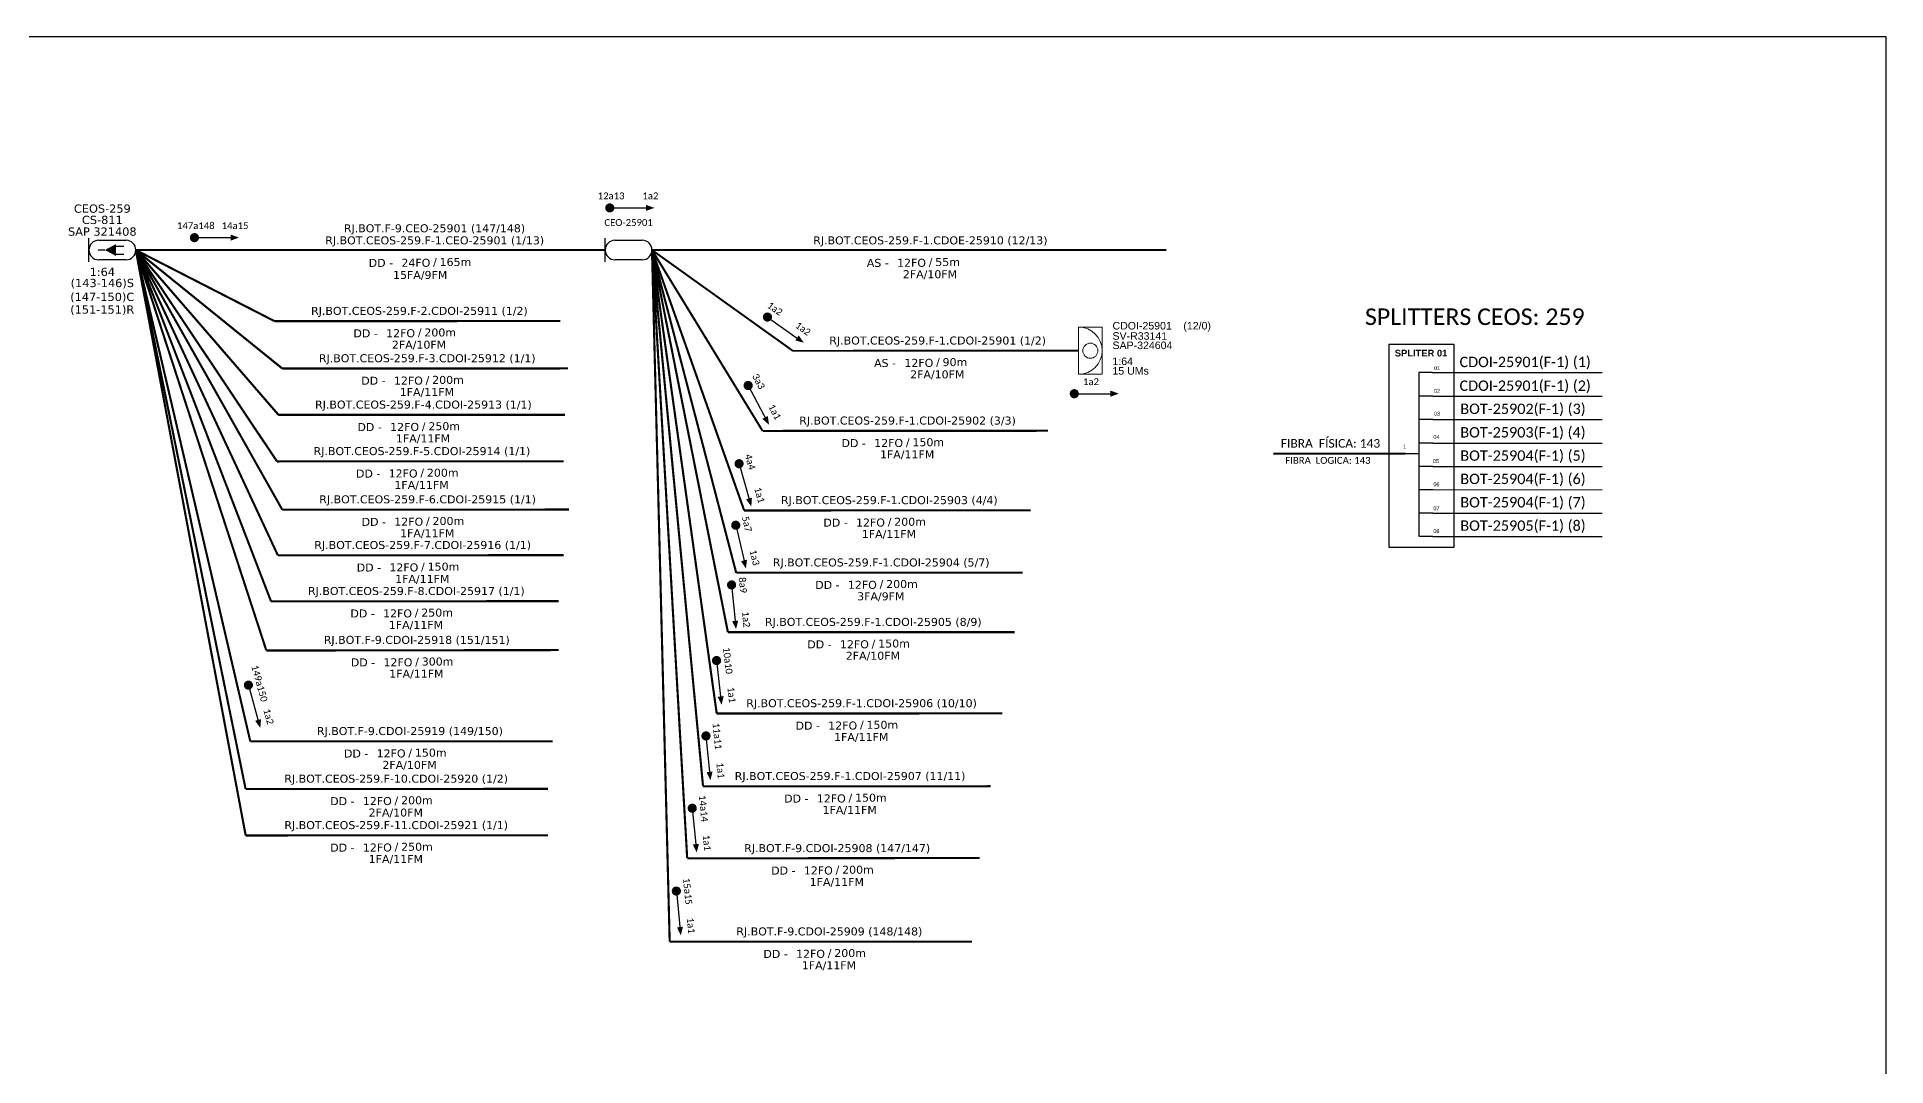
# Model space of a CAD drawing. Extents: x -4 to 837, y 1 to 595.
# Drawn here: x 348.1 to 837.2, y 322.8 to 595.3 of the extents above; entities that cross this region are included whole.
import ezdxf
from ezdxf.enums import TextEntityAlignment as Align

# ---------------------------------------------------------------- set-up
doc = ezdxf.new("R2010")
doc.units = 0
for name, color, linetype, lineweight in [("20.0-LEGENDA DOS CDO'S", 1, 'Continuous', 0), ('20.1-CDO_INTERIOR', 1, 'Continuous', 0), ('40.1-ETIQUETAS', 1, 'Continuous', 20)]:
    doc.layers.add(name, color=color, linetype=linetype, lineweight=lineweight)
for name, color, linetype in [('20.4-CEOS', 1, 'Continuous'), ('CAP a instalar', 1, 'Continuous'), ('SETA', 7, 'Continuous')]:
    doc.layers.add(name, color=color, linetype=linetype)
doc.styles.add('ARIAL', font='arial.ttf')
doc.styles.add('MtXpl_Calibri', font='calibri.ttf')
doc.styles.add('siredit', font='verdana.ttf')
doc.linetypes.add('FENCELINE1', pattern='A,0.25,-0.1,[133,ltypeshp.shx,S=0.1,R=0,X=-0.1,Y=0],-0.1,1', length=1.45)

# ---------------------------------------------------------------- blocks, each defined once
blk = doc.blocks.new('ETIQUETA_RS5F')
at = {"layer": '40.1-ETIQUETAS', "color": 0, "style": 'siredit'}
blk.add_text('/', height=1.5, dxfattribs=at).set_placement((1.58, -1.95), align=Align.MIDDLE_RIGHT)
for tag, p in [('ETIQUETA_R_PRIMARIA', (1.21, 4.1)), ('ETIQUETA_R_SECUNDARIA', (1.21, 2.1)), ('F_ATIVAS/F_MORTAS', (1.14, -4.24))]:
    blk.add_attdef(tag, text='', height=1.5, dxfattribs=at).set_placement(p, align=Align.MIDDLE_CENTER)
for tag, p in [('TIPO_CABO', (-6.58, -2.12)), ('CAP_CABO', (0.4, -2.09))]:
    blk.add_attdef(tag, text='', height=1.5, dxfattribs=at).set_placement(p, align=Align.MIDDLE_RIGHT)
blk.add_attdef('METROS', text='', height=1.5, dxfattribs=at).set_placement((2.14, -1.95), align=Align.MIDDLE_LEFT)
for tag, p in [('FUSÃO_1', (0.85, -8.39)), ('FUSÃO_2', (0.85, -10.6)), ('FUSÃO_3', (0.85, -12.93)), ('FUSÃO_4', (0.85, -15.14)), ('FUSÃO_5', (0.85, -17.16))]:
    blk.add_attdef(tag, text='', height=1.5, dxfattribs=at).set_placement(p, align=Align.CENTER)

msp = doc.modelspace()

# ---------------------------------------------------------------- linework, layer by layer
for p, q in [((837.17, 595.26), (-3.83, 595.26)), ((837.17, 1.26), (837.17, 595.26))]:
    msp.add_line(p, q)
at = {"color": 7, "linetype": 'Continuous'}
for p, q in [((713.59, 506.44), (713.59, 463.01)), ((717.11, 506.44), (713.59, 506.44)), ((717.29, 500.15), (713.77, 500.15)), ((717.29, 493.96), (713.77, 493.96)), ((709.94, 485.01), (713.58, 485.01)), ((717.29, 487.74), (713.77, 487.74)), ((717.29, 481.58), (713.77, 481.58)), ((717.29, 475.41), (713.77, 475.41)), ((717.29, 469.22), (713.77, 469.22)), ((717.29, 463.04), (713.77, 463.04))]:
    msp.add_line(p, q, dxfattribs=at)
at = {"color": 10, "linetype": 'Continuous'}
for p, q in [((717.11, 506.44), (762.06, 506.42)), ((717.29, 500.15), (762.06, 500.14)), ((717.29, 493.97), (762.06, 493.96)), ((717.29, 487.75), (762.06, 487.74)), ((717.29, 481.59), (762.06, 481.58)), ((717.29, 475.42), (762.06, 475.41)), ((717.29, 469.23), (762.06, 469.22)), ((717.29, 463.04), (762.06, 463.03))]:
    msp.add_line(p, q, dxfattribs=at)
at = {"color": 1, "linetype": 'Continuous', "lineweight": 60}
msp.add_line((709.94, 485.01), (675.16, 484.9), dxfattribs=at)
at = {"color": 7, "const_width": 1.21}
for points in [[(498.99, 550, 1), (500.2, 550, 1)], [(389.13, 542.13, 1), (390.34, 542.13, 1)]]:
    msp.add_lwpolyline(points, format="xyb", close=True, dxfattribs=at)
at = {"const_width": 1.21}
for points in [[(540.81, 521.46, 1), (541.79, 520.76, 1)], [(535.91, 503.52, 1), (536.48, 502.45, 1)], [(621.86, 500.82, 1), (623.07, 500.82, 1)], [(533.63, 482.87, 1), (533.96, 481.71, 1)], [(532.78, 466.59, 1), (533.05, 465.41, 1)], [(531.75, 450.81, 1), (531.87, 449.6, 1)], [(527.77, 430.78, 1), (527.91, 429.57, 1)], [(403.85, 424.25, 1), (404.17, 423.09, 1)], [(524.98, 410.82, 1), (525.09, 409.61, 1)], [(521.35, 391.68, 1), (521.47, 390.48, 1)], [(517.15, 369.76, 1), (517.26, 368.55, 1)]]:
    msp.add_lwpolyline(points, format="xyb", close=True, dxfattribs=at)
at = {"color": 7}
msp.add_lwpolyline([(705.62, 460.23), (722.9, 460.23), (722.9, 513.88), (705.62, 513.88)], close=True, dxfattribs=at)
at = {"layer": '20.1-CDO_INTERIOR', "color": 1, "lineweight": 18}
msp.add_lwpolyline([(629.84, 505.95), (629.84, 518.45), (623.59, 518.45), (623.59, 505.95)], close=True, dxfattribs=at)
msp.add_circle((626.71, 512.2), 2, dxfattribs=at)
msp.add_arc((623.59, 512.2), 6.25, 270, 90, dxfattribs=at)
at = {"layer": '20.4-CEOS', "color": 7}
for p, q in [((364.42, 541.43), (371.65, 541.43)), ((371.65, 536.28), (364.42, 536.28))]:
    msp.add_line(p, q, dxfattribs=at)
at = {"layer": '20.4-CEOS', "color": 5}
for p, q in [((500.96, 541.43), (508.18, 541.43)), ((508.18, 536.28), (500.96, 536.28))]:
    msp.add_line(p, q, dxfattribs=at)
at = {"layer": '20.4-CEOS', "color": 7}
for points in [[(361.84, 535.75), (361.84, 541.96)], [(366.04, 538.85), (364.3, 538.85)], [(368.89, 539.88), (371.08, 539.88)], [(368.89, 537.73), (371.08, 537.73)]]:
    msp.add_lwpolyline(points, dxfattribs=at)
msp.add_lwpolyline([(366.04, 538.85, 0, 3.18, 0), (369.02, 538.85, 3.18, 3.18, 0)], format="xyseb", dxfattribs=at)
at = {"layer": '20.4-CEOS', "color": 5}
msp.add_lwpolyline([(498.38, 535.75), (498.38, 541.96)], dxfattribs=at)
at = {"layer": '20.4-CEOS', "color": 7}
for centre, start, end in [((364.42, 538.85), 90, 270), ((371.65, 538.85), 270, 90)]:
    msp.add_arc(centre, 2.58, start, end, dxfattribs=at)
at = {"layer": '20.4-CEOS', "color": 5}
for centre, start, end in [((500.96, 538.85), 90, 270), ((508.18, 538.85), 270, 90)]:
    msp.add_arc(centre, 2.58, start, end, dxfattribs=at)
at = {"layer": 'CAP a instalar', "color": 8, "ltscale": 7, "const_width": 0.565}
for points in [[(374.22, 538.85), (410.93, 520.02)], [(374.22, 538.85), (412.98, 507.48)], [(374.22, 538.85), (411.97, 495.21)], [(374.22, 538.85), (411.57, 482.89)], [(412.96, 470.13), (374.22, 538.85)], [(411.8, 458.03), (374.22, 538.85)], [(409.99, 445.86), (374.22, 538.85)], [(408.73, 432.92), (374.22, 538.85)], [(404.51, 408.79), (374.22, 538.85)], [(403.27, 396.18), (374.22, 538.85)], [(403.29, 383.88), (374.22, 538.85)], [(510.76, 538.85), (540.01, 490.97)], [(510.76, 538.85), (535.14, 469.91)], [(510.76, 538.85), (533.03, 453.42)], [(530.84, 437.68), (510.76, 538.85)], [(527.88, 416.16), (510.76, 538.85)], [(524.27, 396.87), (510.76, 538.85)], [(520.07, 377.89), (510.76, 538.85)], [(515.44, 355.75), (510.76, 538.85)], [(410.93, 520.02), (486.51, 520.05)], [(412.98, 507.48), (488.53, 507.51)], [(411.97, 495.21), (487.78, 495.24)], [(540.01, 490.97), (615.55, 491.01)], [(411.57, 482.89), (487.38, 482.93)], [(412.96, 470.13), (488.85, 470.15)], [(535.14, 469.91), (610.95, 469.94)], [(411.8, 458.03), (487.37, 458.07)], [(533.03, 453.42), (608.84, 453.46)], [(409.99, 445.86), (486.09, 445.89)], [(530.84, 437.68), (606.73, 437.71)], [(408.74, 432.83), (486.05, 432.95)], [(527.88, 416.16), (603.46, 416.19)], [(404.51, 408.79), (484.49, 408.82)], [(403.27, 396.18), (483.26, 396.21)], [(524.27, 396.87), (600.38, 396.91)], [(403.29, 383.88), (483.27, 383.92)], [(520.08, 377.8), (597.39, 377.92)], [(515.44, 355.75), (595.43, 355.78)]]:
    msp.add_lwpolyline(points, dxfattribs=at)
at = {"layer": 'CAP a instalar', "color": 7, "ltscale": 7, "const_width": 0.467}
msp.add_lwpolyline([(374.22, 538.85), (498.38, 538.85)], dxfattribs=at)
at = {"layer": 'CAP a instalar', "color": 1, "linetype": 'FENCELINE1', "ltscale": 5, "const_width": 0.513}
for points in [[(510.76, 538.85), (548.01, 512.17)], [(548.01, 512.17), (623.59, 512.2)]]:
    msp.add_lwpolyline(points, dxfattribs=at)
at = {"layer": 'CAP a instalar', "color": 7, "linetype": 'FENCELINE1', "ltscale": 10, "const_width": 0.467}
msp.add_lwpolyline([(510.76, 538.85), (646.84, 538.85)], dxfattribs=at)
at = {"layer": 'SETA', "color": 7}
for points in [[(499.59, 550), (510, 550)], [(389.74, 542.13), (400.14, 542.13)]]:
    msp.add_lwpolyline(points, dxfattribs=at)
at = {"layer": 'SETA'}
for points in [[(541.3, 521.11), (549.78, 515.09)], [(536.19, 502.98), (541.06, 493.79)], [(622.46, 500.82), (632.86, 500.82)], [(533.79, 482.29), (536.64, 472.28)], [(532.92, 466), (535.28, 455.87)], [(531.81, 450.2), (532.84, 439.85)], [(527.84, 430.18), (529.01, 419.84)], [(404.01, 423.67), (406.78, 413.64)], [(525.04, 410.21), (526.06, 399.86)], [(521.41, 391.08), (522.44, 380.73)], [(517.2, 369.16), (518.23, 358.8)]]:
    msp.add_lwpolyline(points, dxfattribs=at)
at = {"layer": 'SETA', "color": 7}
for points in [[(509.16, 550.82), (511.38, 550.01), (509.16, 549.21)], [(399.3, 542.95), (401.52, 542.14), (399.3, 541.33)]]:
    msp.add_solid(points, dxfattribs=at)
at = {"layer": 'SETA'}
for points in [[(549.58, 516.25), (550.92, 514.31), (548.64, 514.93)], [(632.03, 501.64), (634.25, 500.83), (632.03, 500.03)], [(541.4, 494.91), (541.72, 492.57), (539.97, 494.16)], [(537.2, 473.31), (537.03, 470.96), (535.65, 472.87)], [(535.89, 456.87), (535.61, 454.52), (534.32, 456.5)], [(533.57, 440.77), (532.99, 438.48), (531.97, 440.61)], [(529.73, 420.76), (529.18, 418.47), (528.13, 420.58)], [(407.35, 414.67), (407.16, 412.32), (405.8, 414.24)], [(526.8, 400.77), (526.21, 398.49), (525.19, 400.62)], [(523.18, 381.64), (522.59, 379.36), (521.57, 381.48)], [(518.97, 359.72), (518.38, 357.43), (517.36, 359.56)]]:
    msp.add_solid(points, dxfattribs=at)

# ---------------------------------------------------------------- block references
at = {"layer": 'CAP a instalar', "color": 7, "linetype": 'FENCELINE1', "ltscale": 7}
ref = msp.add_blockref('ETIQUETA_RS5F', (451.61, 538.44), dxfattribs=dict(at, xscale=1.411343981848631, yscale=1.411343981848631, zscale=1.411343981848631))
ref.add_attrib('ETIQUETA_R_PRIMARIA', 'RJ.BOT.F-9.CEO-25901 (147/148)', dxfattribs={"layer": '40.1-ETIQUETAS', "color": 0, "height": 2.117, "style": 'siredit'}).set_placement((453.23, 544.61), align=Align.MIDDLE_CENTER)
ref.add_attrib('ETIQUETA_R_SECUNDARIA', 'RJ.BOT.CEOS-259.F-1.CEO-25901 (1/13)', dxfattribs={"layer": '40.1-ETIQUETAS', "color": 0, "height": 2.117, "style": 'siredit'}).set_placement((453.28, 541.41), align=Align.MIDDLE_CENTER)
ref.add_attrib('TIPO_CABO', 'DD -', dxfattribs={"layer": '40.1-ETIQUETAS', "color": 0, "height": 2.117, "style": 'siredit'}).set_placement((442.27, 535.45), align=Align.MIDDLE_RIGHT)
ref.add_attrib('CAP_CABO', '24FO', dxfattribs={"layer": '40.1-ETIQUETAS', "color": 0, "height": 2.117, "style": 'siredit'}).set_placement((452.13, 535.48), align=Align.MIDDLE_RIGHT)
ref.add_attrib('METROS', '165m', dxfattribs={"layer": '40.1-ETIQUETAS', "color": 0, "height": 2.117, "style": 'siredit'}).set_placement((454.59, 535.68), align=Align.MIDDLE_LEFT)
ref.add_attrib('F_ATIVAS/F_MORTAS', '15FA/9FM', dxfattribs={"layer": '40.1-ETIQUETAS', "color": 0, "height": 2.117, "style": 'siredit'}).set_placement((449.44, 532.26), align=Align.MIDDLE_CENTER)
ref = msp.add_blockref('ETIQUETA_RS5F', (582.72, 538.44), dxfattribs=dict(at, xscale=1.411343981848631, yscale=1.411343981848631, zscale=1.411343981848631))
ref.add_attrib('ETIQUETA_R_SECUNDARIA', 'RJ.BOT.CEOS-259.F-1.CDOE-25910 (12/13)', dxfattribs={"layer": '40.1-ETIQUETAS', "color": 0, "height": 2.117, "style": 'siredit'}).set_placement((584.39, 541.41), align=Align.MIDDLE_CENTER)
ref.add_attrib('TIPO_CABO', 'AS -', dxfattribs={"layer": '40.1-ETIQUETAS', "color": 0, "height": 2.117, "style": 'siredit'}).set_placement((573.38, 535.45), align=Align.MIDDLE_RIGHT)
ref.add_attrib('CAP_CABO', '12FO', dxfattribs={"layer": '40.1-ETIQUETAS', "color": 0, "height": 2.117, "style": 'siredit'}).set_placement((583.24, 535.48), align=Align.MIDDLE_RIGHT)
ref.add_attrib('METROS', '55m', dxfattribs={"layer": '40.1-ETIQUETAS', "color": 0, "height": 2.117, "style": 'siredit'}).set_placement((585.7, 535.68), align=Align.MIDDLE_LEFT)
ref.add_attrib('F_ATIVAS/F_MORTAS', '2FA/10FM', dxfattribs={"layer": '40.1-ETIQUETAS', "color": 0, "height": 2.117, "style": 'siredit'}).set_placement((584.29, 532.45), align=Align.MIDDLE_CENTER)
at = {"layer": 'CAP a instalar', "color": 8, "linetype": 'FENCELINE1', "ltscale": 7}
ref = msp.add_blockref('ETIQUETA_RS5F', (447.57, 519.78), dxfattribs=dict(at, xscale=1.411343981848631, yscale=1.411343981848631, zscale=1.411343981848631))
ref.add_attrib('ETIQUETA_R_SECUNDARIA', 'RJ.BOT.CEOS-259.F-2.CDOI-25911 (1/2)', dxfattribs={"layer": '40.1-ETIQUETAS', "color": 0, "height": 2.117, "style": 'siredit'}).set_placement((449.24, 522.75), align=Align.MIDDLE_CENTER)
ref.add_attrib('TIPO_CABO', 'DD -', dxfattribs={"layer": '40.1-ETIQUETAS', "color": 0, "height": 2.117, "style": 'siredit'}).set_placement((438.23, 516.8), align=Align.MIDDLE_RIGHT)
ref.add_attrib('CAP_CABO', '12FO', dxfattribs={"layer": '40.1-ETIQUETAS', "color": 0, "height": 2.117, "style": 'siredit'}).set_placement((448.09, 516.83), align=Align.MIDDLE_RIGHT)
ref.add_attrib('METROS', '200m', dxfattribs={"layer": '40.1-ETIQUETAS', "color": 0, "height": 2.117, "style": 'siredit'}).set_placement((450.55, 517.03), align=Align.MIDDLE_LEFT)
ref.add_attrib('F_ATIVAS/F_MORTAS', '2FA/10FM', dxfattribs={"layer": '40.1-ETIQUETAS', "color": 0, "height": 2.117, "style": 'siredit'}).set_placement((449.14, 513.79), align=Align.MIDDLE_CENTER)
at = {"layer": 'CAP a instalar', "color": 1, "linetype": 'FENCELINE1', "ltscale": 7}
ref = msp.add_blockref('ETIQUETA_RS5F', (584.65, 511.93), dxfattribs=dict(at, xscale=1.411343981848631, yscale=1.411343981848631, zscale=1.411343981848631))
ref.add_attrib('ETIQUETA_R_SECUNDARIA', 'RJ.BOT.CEOS-259.F-1.CDOI-25901 (1/2)', dxfattribs={"layer": '40.1-ETIQUETAS', "color": 0, "height": 2.117, "style": 'siredit'}).set_placement((586.32, 514.9), align=Align.MIDDLE_CENTER)
ref.add_attrib('TIPO_CABO', 'AS -', dxfattribs={"layer": '40.1-ETIQUETAS', "color": 0, "height": 2.117, "style": 'siredit'}).set_placement((575.31, 508.95), align=Align.MIDDLE_RIGHT)
ref.add_attrib('CAP_CABO', '12FO', dxfattribs={"layer": '40.1-ETIQUETAS', "color": 0, "height": 2.117, "style": 'siredit'}).set_placement((585.17, 508.98), align=Align.MIDDLE_RIGHT)
ref.add_attrib('METROS', '90m', dxfattribs={"layer": '40.1-ETIQUETAS', "color": 0, "height": 2.117, "style": 'siredit'}).set_placement((587.63, 509.18), align=Align.MIDDLE_LEFT)
ref.add_attrib('F_ATIVAS/F_MORTAS', '2FA/10FM', dxfattribs={"layer": '40.1-ETIQUETAS', "color": 0, "height": 2.117, "style": 'siredit'}).set_placement((586.22, 505.94), align=Align.MIDDLE_CENTER)
at = {"layer": 'CAP a instalar', "color": 8, "linetype": 'FENCELINE1', "ltscale": 7}
ref = msp.add_blockref('ETIQUETA_RS5F', (449.64, 507.24), dxfattribs=dict(at, xscale=1.411343981848631, yscale=1.411343981848631, zscale=1.411343981848631))
ref.add_attrib('ETIQUETA_R_SECUNDARIA', 'RJ.BOT.CEOS-259.F-3.CDOI-25912 (1/1)', dxfattribs={"layer": '40.1-ETIQUETAS', "color": 0, "height": 2.117, "style": 'siredit'}).set_placement((451.31, 510.21), align=Align.MIDDLE_CENTER)
ref.add_attrib('TIPO_CABO', 'DD -', dxfattribs={"layer": '40.1-ETIQUETAS', "color": 0, "height": 2.117, "style": 'siredit'}).set_placement((440.3, 504.26), align=Align.MIDDLE_RIGHT)
ref.add_attrib('CAP_CABO', '12FO', dxfattribs={"layer": '40.1-ETIQUETAS', "color": 0, "height": 2.117, "style": 'siredit'}).set_placement((450.15, 504.29), align=Align.MIDDLE_RIGHT)
ref.add_attrib('METROS', '200m', dxfattribs={"layer": '40.1-ETIQUETAS', "color": 0, "height": 2.117, "style": 'siredit'}).set_placement((452.62, 504.48), align=Align.MIDDLE_LEFT)
ref.add_attrib('F_ATIVAS/F_MORTAS', '1FA/11FM', dxfattribs={"layer": '40.1-ETIQUETAS', "color": 0, "height": 2.117, "style": 'siredit'}).set_placement((451.21, 501.25), align=Align.MIDDLE_CENTER)
ref = msp.add_blockref('ETIQUETA_RS5F', (448.63, 494.97), dxfattribs=dict(at, xscale=1.411343981848631, yscale=1.411343981848631, zscale=1.411343981848631))
ref.add_attrib('ETIQUETA_R_SECUNDARIA', 'RJ.BOT.CEOS-259.F-4.CDOI-25913 (1/1)', dxfattribs={"layer": '40.1-ETIQUETAS', "color": 0, "height": 2.117, "style": 'siredit'}).set_placement((450.3, 497.94), align=Align.MIDDLE_CENTER)
ref.add_attrib('TIPO_CABO', 'DD -', dxfattribs={"layer": '40.1-ETIQUETAS', "color": 0, "height": 2.117, "style": 'siredit'}).set_placement((439.29, 491.99), align=Align.MIDDLE_RIGHT)
ref.add_attrib('CAP_CABO', '12FO', dxfattribs={"layer": '40.1-ETIQUETAS', "color": 0, "height": 2.117, "style": 'siredit'}).set_placement((449.15, 492.02), align=Align.MIDDLE_RIGHT)
ref.add_attrib('METROS', '250m', dxfattribs={"layer": '40.1-ETIQUETAS', "color": 0, "height": 2.117, "style": 'siredit'}).set_placement((451.61, 492.21), align=Align.MIDDLE_LEFT)
ref.add_attrib('F_ATIVAS/F_MORTAS', '1FA/11FM', dxfattribs={"layer": '40.1-ETIQUETAS', "color": 0, "height": 2.117, "style": 'siredit'}).set_placement((450.2, 488.98), align=Align.MIDDLE_CENTER)
ref = msp.add_blockref('ETIQUETA_RS5F', (576.67, 490.74), dxfattribs=dict(at, xscale=1.411343981848631, yscale=1.411343981848631, zscale=1.411343981848631))
ref.add_attrib('ETIQUETA_R_SECUNDARIA', 'RJ.BOT.CEOS-259.F-1.CDOI-25902 (3/3)', dxfattribs={"layer": '40.1-ETIQUETAS', "color": 0, "height": 2.117, "style": 'siredit'}).set_placement((578.34, 493.71), align=Align.MIDDLE_CENTER)
ref.add_attrib('TIPO_CABO', 'DD -', dxfattribs={"layer": '40.1-ETIQUETAS', "color": 0, "height": 2.117, "style": 'siredit'}).set_placement((567.33, 487.75), align=Align.MIDDLE_RIGHT)
ref.add_attrib('CAP_CABO', '12FO', dxfattribs={"layer": '40.1-ETIQUETAS', "color": 0, "height": 2.117, "style": 'siredit'}).set_placement((577.18, 487.78), align=Align.MIDDLE_RIGHT)
ref.add_attrib('METROS', '150m', dxfattribs={"layer": '40.1-ETIQUETAS', "color": 0, "height": 2.117, "style": 'siredit'}).set_placement((579.65, 487.98), align=Align.MIDDLE_LEFT)
ref.add_attrib('F_ATIVAS/F_MORTAS', '1FA/11FM', dxfattribs={"layer": '40.1-ETIQUETAS', "color": 0, "height": 2.117, "style": 'siredit'}).set_placement((578.24, 484.75), align=Align.MIDDLE_CENTER)
ref = msp.add_blockref('ETIQUETA_RS5F', (448.24, 482.66), dxfattribs=dict(at, xscale=1.411343981848631, yscale=1.411343981848631, zscale=1.411343981848631))
ref.add_attrib('ETIQUETA_R_SECUNDARIA', 'RJ.BOT.CEOS-259.F-5.CDOI-25914 (1/1)', dxfattribs={"layer": '40.1-ETIQUETAS', "color": 0, "height": 2.117, "style": 'siredit'}).set_placement((449.91, 485.63), align=Align.MIDDLE_CENTER)
ref.add_attrib('TIPO_CABO', 'DD -', dxfattribs={"layer": '40.1-ETIQUETAS', "color": 0, "height": 2.117, "style": 'siredit'}).set_placement((438.91, 479.67), align=Align.MIDDLE_RIGHT)
ref.add_attrib('CAP_CABO', '12FO', dxfattribs={"layer": '40.1-ETIQUETAS', "color": 0, "height": 2.117, "style": 'siredit'}).set_placement((448.76, 479.7), align=Align.MIDDLE_RIGHT)
ref.add_attrib('METROS', '200m', dxfattribs={"layer": '40.1-ETIQUETAS', "color": 0, "height": 2.117, "style": 'siredit'}).set_placement((451.22, 479.9), align=Align.MIDDLE_LEFT)
ref.add_attrib('F_ATIVAS/F_MORTAS', '1FA/11FM', dxfattribs={"layer": '40.1-ETIQUETAS', "color": 0, "height": 2.117, "style": 'siredit'}).set_placement((449.81, 476.66), align=Align.MIDDLE_CENTER)
ref = msp.add_blockref('ETIQUETA_RS5F', (449.74, 469.89), dxfattribs=dict(at, xscale=1.411343981848631, yscale=1.411343981848631, zscale=1.411343981848631))
ref.add_attrib('ETIQUETA_R_SECUNDARIA', 'RJ.BOT.CEOS-259.F-6.CDOI-25915 (1/1)', dxfattribs={"layer": '40.1-ETIQUETAS', "color": 0, "height": 2.117, "style": 'siredit'}).set_placement((451.41, 472.86), align=Align.MIDDLE_CENTER)
ref.add_attrib('TIPO_CABO', 'DD -', dxfattribs={"layer": '40.1-ETIQUETAS', "color": 0, "height": 2.117, "style": 'siredit'}).set_placement((440.4, 466.9), align=Align.MIDDLE_RIGHT)
ref.add_attrib('CAP_CABO', '12FO', dxfattribs={"layer": '40.1-ETIQUETAS', "color": 0, "height": 2.117, "style": 'siredit'}).set_placement((450.25, 466.94), align=Align.MIDDLE_RIGHT)
ref.add_attrib('METROS', '200m', dxfattribs={"layer": '40.1-ETIQUETAS', "color": 0, "height": 2.117, "style": 'siredit'}).set_placement((452.72, 467.13), align=Align.MIDDLE_LEFT)
ref.add_attrib('F_ATIVAS/F_MORTAS', '1FA/11FM', dxfattribs={"layer": '40.1-ETIQUETAS', "color": 0, "height": 2.117, "style": 'siredit'}).set_placement((451.31, 463.9), align=Align.MIDDLE_CENTER)
ref = msp.add_blockref('ETIQUETA_RS5F', (571.86, 469.67), dxfattribs=dict(at, xscale=1.411343981848631, yscale=1.411343981848631, zscale=1.411343981848631))
ref.add_attrib('ETIQUETA_R_SECUNDARIA', 'RJ.BOT.CEOS-259.F-1.CDOI-25903 (4/4)', dxfattribs={"layer": '40.1-ETIQUETAS', "color": 0, "height": 2.117, "style": 'siredit'}).set_placement((573.53, 472.64), align=Align.MIDDLE_CENTER)
ref.add_attrib('TIPO_CABO', 'DD -', dxfattribs={"layer": '40.1-ETIQUETAS', "color": 0, "height": 2.117, "style": 'siredit'}).set_placement((562.53, 466.69), align=Align.MIDDLE_RIGHT)
ref.add_attrib('CAP_CABO', '12FO', dxfattribs={"layer": '40.1-ETIQUETAS', "color": 0, "height": 2.117, "style": 'siredit'}).set_placement((572.38, 466.72), align=Align.MIDDLE_RIGHT)
ref.add_attrib('METROS', '200m', dxfattribs={"layer": '40.1-ETIQUETAS', "color": 0, "height": 2.117, "style": 'siredit'}).set_placement((574.84, 466.92), align=Align.MIDDLE_LEFT)
ref.add_attrib('F_ATIVAS/F_MORTAS', '1FA/11FM', dxfattribs={"layer": '40.1-ETIQUETAS', "color": 0, "height": 2.117, "style": 'siredit'}).set_placement((573.43, 463.68), align=Align.MIDDLE_CENTER)
ref = msp.add_blockref('ETIQUETA_RS5F', (448.43, 457.8), dxfattribs=dict(at, xscale=1.411343981848631, yscale=1.411343981848631, zscale=1.411343981848631))
ref.add_attrib('ETIQUETA_R_SECUNDARIA', 'RJ.BOT.CEOS-259.F-7.CDOI-25916 (1/1)', dxfattribs={"layer": '40.1-ETIQUETAS', "color": 0, "height": 2.117, "style": 'siredit'}).set_placement((450.1, 460.77), align=Align.MIDDLE_CENTER)
ref.add_attrib('TIPO_CABO', 'DD -', dxfattribs={"layer": '40.1-ETIQUETAS', "color": 0, "height": 2.117, "style": 'siredit'}).set_placement((439.1, 454.81), align=Align.MIDDLE_RIGHT)
ref.add_attrib('CAP_CABO', '12FO', dxfattribs={"layer": '40.1-ETIQUETAS', "color": 0, "height": 2.117, "style": 'siredit'}).set_placement((448.95, 454.84), align=Align.MIDDLE_RIGHT)
ref.add_attrib('METROS', '150m', dxfattribs={"layer": '40.1-ETIQUETAS', "color": 0, "height": 2.117, "style": 'siredit'}).set_placement((451.42, 455.04), align=Align.MIDDLE_LEFT)
ref.add_attrib('F_ATIVAS/F_MORTAS', '1FA/11FM', dxfattribs={"layer": '40.1-ETIQUETAS', "color": 0, "height": 2.117, "style": 'siredit'}).set_placement((450, 451.8), align=Align.MIDDLE_CENTER)
ref = msp.add_blockref('ETIQUETA_RS5F', (569.71, 453.18), dxfattribs=dict(at, xscale=1.411343981848631, yscale=1.411343981848631, zscale=1.411343981848631))
ref.add_attrib('ETIQUETA_R_SECUNDARIA', 'RJ.BOT.CEOS-259.F-1.CDOI-25904 (5/7)', dxfattribs={"layer": '40.1-ETIQUETAS', "color": 0, "height": 2.117, "style": 'siredit'}).set_placement((571.38, 456.15), align=Align.MIDDLE_CENTER)
ref.add_attrib('TIPO_CABO', 'DD -', dxfattribs={"layer": '40.1-ETIQUETAS', "color": 0, "height": 2.117, "style": 'siredit'}).set_placement((560.38, 450.2), align=Align.MIDDLE_RIGHT)
ref.add_attrib('CAP_CABO', '12FO', dxfattribs={"layer": '40.1-ETIQUETAS', "color": 0, "height": 2.117, "style": 'siredit'}).set_placement((570.23, 450.23), align=Align.MIDDLE_RIGHT)
ref.add_attrib('METROS', '200m', dxfattribs={"layer": '40.1-ETIQUETAS', "color": 0, "height": 2.117, "style": 'siredit'}).set_placement((572.7, 450.43), align=Align.MIDDLE_LEFT)
ref.add_attrib('F_ATIVAS/F_MORTAS', '3FA/9FM', dxfattribs={"layer": '40.1-ETIQUETAS', "color": 0, "height": 2.117, "style": 'siredit'}).set_placement((571.28, 447.19), align=Align.MIDDLE_CENTER)
ref = msp.add_blockref('ETIQUETA_RS5F', (446.76, 445.62), dxfattribs=dict(at, xscale=1.411343981848631, yscale=1.411343981848631, zscale=1.411343981848631))
ref.add_attrib('ETIQUETA_R_SECUNDARIA', 'RJ.BOT.CEOS-259.F-8.CDOI-25917 (1/1)', dxfattribs={"layer": '40.1-ETIQUETAS', "color": 0, "height": 2.117, "style": 'siredit'}).set_placement((448.43, 448.59), align=Align.MIDDLE_CENTER)
ref.add_attrib('TIPO_CABO', 'DD -', dxfattribs={"layer": '40.1-ETIQUETAS', "color": 0, "height": 2.117, "style": 'siredit'}).set_placement((437.43, 442.64), align=Align.MIDDLE_RIGHT)
ref.add_attrib('CAP_CABO', '12FO', dxfattribs={"layer": '40.1-ETIQUETAS', "color": 0, "height": 2.117, "style": 'siredit'}).set_placement((447.28, 442.67), align=Align.MIDDLE_RIGHT)
ref.add_attrib('METROS', '250m', dxfattribs={"layer": '40.1-ETIQUETAS', "color": 0, "height": 2.117, "style": 'siredit'}).set_placement((449.74, 442.87), align=Align.MIDDLE_LEFT)
ref.add_attrib('F_ATIVAS/F_MORTAS', '1FA/11FM', dxfattribs={"layer": '40.1-ETIQUETAS', "color": 0, "height": 2.117, "style": 'siredit'}).set_placement((448.33, 439.63), align=Align.MIDDLE_CENTER)
ref = msp.add_blockref('ETIQUETA_RS5F', (567.62, 437.44), dxfattribs=dict(at, xscale=1.411343981848631, yscale=1.411343981848631, zscale=1.411343981848631))
ref.add_attrib('ETIQUETA_R_SECUNDARIA', 'RJ.BOT.CEOS-259.F-1.CDOI-25905 (8/9)', dxfattribs={"layer": '40.1-ETIQUETAS', "color": 0, "height": 2.117, "style": 'siredit'}).set_placement((569.29, 440.41), align=Align.MIDDLE_CENTER)
ref.add_attrib('TIPO_CABO', 'DD -', dxfattribs={"layer": '40.1-ETIQUETAS', "color": 0, "height": 2.117, "style": 'siredit'}).set_placement((558.28, 434.46), align=Align.MIDDLE_RIGHT)
ref.add_attrib('CAP_CABO', '12FO', dxfattribs={"layer": '40.1-ETIQUETAS', "color": 0, "height": 2.117, "style": 'siredit'}).set_placement((568.13, 434.49), align=Align.MIDDLE_RIGHT)
ref.add_attrib('METROS', '150m', dxfattribs={"layer": '40.1-ETIQUETAS', "color": 0, "height": 2.117, "style": 'siredit'}).set_placement((570.6, 434.69), align=Align.MIDDLE_LEFT)
ref.add_attrib('F_ATIVAS/F_MORTAS', '2FA/10FM', dxfattribs={"layer": '40.1-ETIQUETAS', "color": 0, "height": 2.117, "style": 'siredit'}).set_placement((569.19, 431.45), align=Align.MIDDLE_CENTER)
ref = msp.add_blockref('ETIQUETA_RS5F', (446.88, 432.68), dxfattribs=dict(at, xscale=1.411343981848631, yscale=1.411343981848631, zscale=1.411343981848631))
ref.add_attrib('ETIQUETA_R_SECUNDARIA', 'RJ.BOT.F-9.CDOI-25918 (151/151)', dxfattribs={"layer": '40.1-ETIQUETAS', "color": 0, "height": 2.117, "style": 'siredit'}).set_placement((448.55, 435.65), align=Align.MIDDLE_CENTER)
ref.add_attrib('TIPO_CABO', 'DD -', dxfattribs={"layer": '40.1-ETIQUETAS', "color": 0, "height": 2.117, "style": 'siredit'}).set_placement((437.54, 429.69), align=Align.MIDDLE_RIGHT)
ref.add_attrib('CAP_CABO', '12FO', dxfattribs={"layer": '40.1-ETIQUETAS', "color": 0, "height": 2.117, "style": 'siredit'}).set_placement((447.39, 429.72), align=Align.MIDDLE_RIGHT)
ref.add_attrib('METROS', '300m', dxfattribs={"layer": '40.1-ETIQUETAS', "color": 0, "height": 2.117, "style": 'siredit'}).set_placement((449.86, 429.92), align=Align.MIDDLE_LEFT)
ref.add_attrib('F_ATIVAS/F_MORTAS', '1FA/11FM', dxfattribs={"layer": '40.1-ETIQUETAS', "color": 0, "height": 2.117, "style": 'siredit'}).set_placement((448.45, 426.69), align=Align.MIDDLE_CENTER)
ref = msp.add_blockref('ETIQUETA_RS5F', (564.52, 415.92), dxfattribs=dict(at, xscale=1.411343981848631, yscale=1.411343981848631, zscale=1.411343981848631))
ref.add_attrib('ETIQUETA_R_SECUNDARIA', 'RJ.BOT.CEOS-259.F-1.CDOI-25906 (10/10)', dxfattribs={"layer": '40.1-ETIQUETAS', "color": 0, "height": 2.117, "style": 'siredit'}).set_placement((566.19, 418.89), align=Align.MIDDLE_CENTER)
ref.add_attrib('TIPO_CABO', 'DD -', dxfattribs={"layer": '40.1-ETIQUETAS', "color": 0, "height": 2.117, "style": 'siredit'}).set_placement((555.18, 412.94), align=Align.MIDDLE_RIGHT)
ref.add_attrib('CAP_CABO', '12FO', dxfattribs={"layer": '40.1-ETIQUETAS', "color": 0, "height": 2.117, "style": 'siredit'}).set_placement((565.03, 412.97), align=Align.MIDDLE_RIGHT)
ref.add_attrib('METROS', '150m', dxfattribs={"layer": '40.1-ETIQUETAS', "color": 0, "height": 2.117, "style": 'siredit'}).set_placement((567.5, 413.17), align=Align.MIDDLE_LEFT)
ref.add_attrib('F_ATIVAS/F_MORTAS', '1FA/11FM', dxfattribs={"layer": '40.1-ETIQUETAS', "color": 0, "height": 2.117, "style": 'siredit'}).set_placement((566.09, 409.93), align=Align.MIDDLE_CENTER)
ref = msp.add_blockref('ETIQUETA_RS5F', (445.06, 408.55), dxfattribs=dict(at, xscale=1.411343981848631, yscale=1.411343981848631, zscale=1.411343981848631))
ref.add_attrib('ETIQUETA_R_SECUNDARIA', 'RJ.BOT.F-9.CDOI-25919 (149/150)', dxfattribs={"layer": '40.1-ETIQUETAS', "color": 0, "height": 2.117, "style": 'siredit'}).set_placement((446.73, 411.52), align=Align.MIDDLE_CENTER)
ref.add_attrib('TIPO_CABO', 'DD -', dxfattribs={"layer": '40.1-ETIQUETAS', "color": 0, "height": 2.117, "style": 'siredit'}).set_placement((435.73, 405.57), align=Align.MIDDLE_RIGHT)
ref.add_attrib('CAP_CABO', '12FO', dxfattribs={"layer": '40.1-ETIQUETAS', "color": 0, "height": 2.117, "style": 'siredit'}).set_placement((445.58, 405.6), align=Align.MIDDLE_RIGHT)
ref.add_attrib('METROS', '150m', dxfattribs={"layer": '40.1-ETIQUETAS', "color": 0, "height": 2.117, "style": 'siredit'}).set_placement((448.05, 405.79), align=Align.MIDDLE_LEFT)
ref.add_attrib('F_ATIVAS/F_MORTAS', '2FA/10FM', dxfattribs={"layer": '40.1-ETIQUETAS', "color": 0, "height": 2.117, "style": 'siredit'}).set_placement((446.63, 402.56), align=Align.MIDDLE_CENTER)
ref = msp.add_blockref('ETIQUETA_RS5F', (441.42, 395.94), dxfattribs=dict(at, xscale=1.411343981848631, yscale=1.411343981848631, zscale=1.411343981848631))
ref.add_attrib('ETIQUETA_R_SECUNDARIA', 'RJ.BOT.CEOS-259.F-10.CDOI-25920 (1/2)', dxfattribs={"layer": '40.1-ETIQUETAS', "color": 0, "height": 2.117, "style": 'siredit'}).set_placement((443.09, 398.91), align=Align.MIDDLE_CENTER)
ref.add_attrib('TIPO_CABO', 'DD -', dxfattribs={"layer": '40.1-ETIQUETAS', "color": 0, "height": 2.117, "style": 'siredit'}).set_placement((432.08, 392.96), align=Align.MIDDLE_RIGHT)
ref.add_attrib('CAP_CABO', '12FO', dxfattribs={"layer": '40.1-ETIQUETAS', "color": 0, "height": 2.117, "style": 'siredit'}).set_placement((441.93, 392.99), align=Align.MIDDLE_RIGHT)
ref.add_attrib('METROS', '200m', dxfattribs={"layer": '40.1-ETIQUETAS', "color": 0, "height": 2.117, "style": 'siredit'}).set_placement((444.4, 393.19), align=Align.MIDDLE_LEFT)
ref.add_attrib('F_ATIVAS/F_MORTAS', '2FA/10FM', dxfattribs={"layer": '40.1-ETIQUETAS', "color": 0, "height": 2.117, "style": 'siredit'}).set_placement((442.99, 389.95), align=Align.MIDDLE_CENTER)
ref = msp.add_blockref('ETIQUETA_RS5F', (561.49, 396.64), dxfattribs=dict(at, xscale=1.411343981848631, yscale=1.411343981848631, zscale=1.411343981848631))
ref.add_attrib('ETIQUETA_R_SECUNDARIA', 'RJ.BOT.CEOS-259.F-1.CDOI-25907 (11/11)', dxfattribs={"layer": '40.1-ETIQUETAS', "color": 0, "height": 2.117, "style": 'siredit'}).set_placement((563.16, 399.61), align=Align.MIDDLE_CENTER)
ref.add_attrib('TIPO_CABO', 'DD -', dxfattribs={"layer": '40.1-ETIQUETAS', "color": 0, "height": 2.117, "style": 'siredit'}).set_placement((552.15, 393.65), align=Align.MIDDLE_RIGHT)
ref.add_attrib('CAP_CABO', '12FO', dxfattribs={"layer": '40.1-ETIQUETAS', "color": 0, "height": 2.117, "style": 'siredit'}).set_placement((562.01, 393.68), align=Align.MIDDLE_RIGHT)
ref.add_attrib('METROS', '150m', dxfattribs={"layer": '40.1-ETIQUETAS', "color": 0, "height": 2.117, "style": 'siredit'}).set_placement((564.47, 393.88), align=Align.MIDDLE_LEFT)
ref.add_attrib('F_ATIVAS/F_MORTAS', '1FA/11FM', dxfattribs={"layer": '40.1-ETIQUETAS', "color": 0, "height": 2.117, "style": 'siredit'}).set_placement((563.06, 390.65), align=Align.MIDDLE_CENTER)
ref = msp.add_blockref('ETIQUETA_RS5F', (441.43, 383.65), dxfattribs=dict(at, xscale=1.411343981848631, yscale=1.411343981848631, zscale=1.411343981848631))
ref.add_attrib('ETIQUETA_R_SECUNDARIA', 'RJ.BOT.CEOS-259.F-11.CDOI-25921 (1/1)', dxfattribs={"layer": '40.1-ETIQUETAS', "color": 0, "height": 2.117, "style": 'siredit'}).set_placement((443.1, 386.62), align=Align.MIDDLE_CENTER)
ref.add_attrib('TIPO_CABO', 'DD -', dxfattribs={"layer": '40.1-ETIQUETAS', "color": 0, "height": 2.117, "style": 'siredit'}).set_placement((432.09, 380.66), align=Align.MIDDLE_RIGHT)
ref.add_attrib('CAP_CABO', '12FO', dxfattribs={"layer": '40.1-ETIQUETAS', "color": 0, "height": 2.117, "style": 'siredit'}).set_placement((441.95, 380.69), align=Align.MIDDLE_RIGHT)
ref.add_attrib('METROS', '250m', dxfattribs={"layer": '40.1-ETIQUETAS', "color": 0, "height": 2.117, "style": 'siredit'}).set_placement((444.41, 380.89), align=Align.MIDDLE_LEFT)
ref.add_attrib('F_ATIVAS/F_MORTAS', '1FA/11FM', dxfattribs={"layer": '40.1-ETIQUETAS', "color": 0, "height": 2.117, "style": 'siredit'}).set_placement((443, 377.65), align=Align.MIDDLE_CENTER)
ref = msp.add_blockref('ETIQUETA_RS5F', (558.07, 377.56), dxfattribs=dict(at, xscale=1.411343981848631, yscale=1.411343981848631, zscale=1.411343981848631))
ref.add_attrib('ETIQUETA_R_SECUNDARIA', 'RJ.BOT.F-9.CDOI-25908 (147/147)', dxfattribs={"layer": '40.1-ETIQUETAS', "color": 0, "height": 2.117, "style": 'siredit'}).set_placement((559.74, 380.53), align=Align.MIDDLE_CENTER)
ref.add_attrib('TIPO_CABO', 'DD -', dxfattribs={"layer": '40.1-ETIQUETAS', "color": 0, "height": 2.117, "style": 'siredit'}).set_placement((548.73, 374.58), align=Align.MIDDLE_RIGHT)
ref.add_attrib('CAP_CABO', '12FO', dxfattribs={"layer": '40.1-ETIQUETAS', "color": 0, "height": 2.117, "style": 'siredit'}).set_placement((558.58, 374.61), align=Align.MIDDLE_RIGHT)
ref.add_attrib('METROS', '200m', dxfattribs={"layer": '40.1-ETIQUETAS', "color": 0, "height": 2.117, "style": 'siredit'}).set_placement((561.05, 374.81), align=Align.MIDDLE_LEFT)
ref.add_attrib('F_ATIVAS/F_MORTAS', '1FA/11FM', dxfattribs={"layer": '40.1-ETIQUETAS', "color": 0, "height": 2.117, "style": 'siredit'}).set_placement((559.64, 371.57), align=Align.MIDDLE_CENTER)
ref = msp.add_blockref('ETIQUETA_RS5F', (556, 355.51), dxfattribs=dict(at, xscale=1.411343981848631, yscale=1.411343981848631, zscale=1.411343981848631))
ref.add_attrib('ETIQUETA_R_SECUNDARIA', 'RJ.BOT.F-9.CDOI-25909 (148/148)', dxfattribs={"layer": '40.1-ETIQUETAS', "color": 0, "height": 2.117, "style": 'siredit'}).set_placement((557.67, 358.48), align=Align.MIDDLE_CENTER)
ref.add_attrib('TIPO_CABO', 'DD -', dxfattribs={"layer": '40.1-ETIQUETAS', "color": 0, "height": 2.117, "style": 'siredit'}).set_placement((546.67, 352.52), align=Align.MIDDLE_RIGHT)
ref.add_attrib('CAP_CABO', '12FO', dxfattribs={"layer": '40.1-ETIQUETAS', "color": 0, "height": 2.117, "style": 'siredit'}).set_placement((556.52, 352.55), align=Align.MIDDLE_RIGHT)
ref.add_attrib('METROS', '200m', dxfattribs={"layer": '40.1-ETIQUETAS', "color": 0, "height": 2.117, "style": 'siredit'}).set_placement((558.98, 352.75), align=Align.MIDDLE_LEFT)
ref.add_attrib('F_ATIVAS/F_MORTAS', '1FA/11FM', dxfattribs={"layer": '40.1-ETIQUETAS', "color": 0, "height": 2.117, "style": 'siredit'}).set_placement((557.57, 349.52), align=Align.MIDDLE_CENTER)

# ---------------------------------------------------------------- texts
at = {"color": 1, "linetype": 'FENCELINE1', "style": 'MtXpl_Calibri'}
for s, p in [('CDOI-25901(F-1) (1)', (724.36, 507.85)), ('CDOI-25901(F-1) (2)', (724.36, 501.57))]:
    msp.add_text(s, height=2.7432, dxfattribs=at).set_placement(p)
at = {"color": 7, "char_height": 1.815, "width": 30.6841, "attachment_point": 5}
for s, insert in [('{\\fCalibri|b0|i0|c0|p34;\\C7;12a13}', (499.95, 553.18)), ('{\\fCalibri|b0|i0|c0|p34;\\C7;1a2}', (510.34, 553.18)), ('{\\fCalibri|b0|i0|c0|p34;\\C7;147a148}', (390.09, 545.3)), ('{\\fCalibri|b0|i0|c0|p34;\\C7;14a15}', (400.48, 545.3))]:
    msp.add_mtext(s, dxfattribs=dict(at, insert=insert))
at = {"color": 5, "insert": (504.57, 546.12), "char_height": 1.815, "width": 30.6841, "attachment_point": 5}
msp.add_mtext('{\\fCalibri|b0|i0|c0|p34;\\C7;CEO-25901}', dxfattribs=at)
at = {"char_height": 1.815, "width": 30.6841, "attachment_point": 5}
for s, insert, rotation in [('{\\fCalibri|b0|i0|c0|p34;\\C7;1a2}', (543.29, 523.32), 324.6436), ('{\\fCalibri|b0|i0|c0|p34;\\C7;1a2}', (550.72, 518.02), 324.6436), ('{\\fCalibri|b0|i0|c0|p34;\\C7;3a3}', (538.96, 504.06), 297.898), ('{\\fCalibri|b0|i0|c0|p34;\\C7;1a1}', (543.22, 495.98), 297.898), ('{\\fCalibri|b0|i0|c0|p34;\\C7;4a4}', (536.73, 482.77), 285.8747), ('{\\fCalibri|b0|i0|c0|p34;\\C7;1a1}', (539.21, 473.98), 285.8747), ('{\\fCalibri|b0|i0|c0|p34;\\C7;5a7}', (535.87, 466.33), 283.1207), ('{\\fCalibri|b0|i0|c0|p34;\\C7;1a3}', (537.92, 457.44), 283.1207), ('{\\fCalibri|b0|i0|c0|p34;\\C7;8a9}', (534.78, 450.15), 275.662), ('{\\fCalibri|b0|i0|c0|p34;\\C7;1a2}', (535.66, 441.07), 275.662), ('{\\fCalibri|b0|i0|c0|p34;\\C7;10a10}', (530.81, 430.17), 276.4435), ('{\\fCalibri|b0|i0|c0|p34;\\C7;149a150}', (406.95, 424.13), 285.4318), ('{\\fCalibri|b0|i0|c0|p34;\\C7;1a1}', (531.82, 421.09), 276.4435), ('{\\fCalibri|b0|i0|c0|p34;\\C7;1a2}', (409.36, 415.32), 285.4318), ('{\\fCalibri|b0|i0|c0|p34;\\C7;11a11}', (528.01, 410.16), 275.662), ('{\\fCalibri|b0|i0|c0|p34;\\C7;1a1}', (528.89, 401.08), 275.662), ('{\\fCalibri|b0|i0|c0|p34;\\C7;14a14}', (524.38, 391.03), 275.662), ('{\\fCalibri|b0|i0|c0|p34;\\C7;1a1}', (525.27, 381.94), 275.662), ('{\\fCalibri|b0|i0|c0|p34;\\C7;15a15}', (520.18, 369.11), 275.662), ('{\\fCalibri|b0|i0|c0|p34;\\C7;1a1}', (521.06, 360.02), 275.662)]:
    msp.add_mtext(s, dxfattribs=dict(at, insert=insert, rotation=rotation))
at = {"attachment_point": 5}
for s, insert, char_height, width in [('{\\fCalibri|b0|i0|c0|p34;\\C7;SPLITTERS CEOS: 259}', (728.4, 521.17), 4.3868, 66.8516), ('{\\fArial|b1|i0|c0|p34;\\H1x;\\C10;SPLITER 01}', (714.19, 511.55), 1.7753, 17.28), ('{\\fCalibri|b0|i0|c0|p34;\\C7;1a2}', (626.88, 503.99), 1.815, 30.6841), ('\\C7;\\fArial|b0|i0|;\\H1.0273588255048;01 ', (718.45, 507.58), 1.7753, 3.5602), ('\\C7;\\fArial|b0|i0|;\\H1.0273588255048;02 ', (718.4, 501.58), 1.7753, 3.7582), ('\\C7;\\fArial|b0|i0|;\\H1.0273588255048;03 ', (718.4, 495.53), 1.7753, 3.456), ('\\pt9;{\\fCalibri|b0|i0|c0|p34;\\C7;BOT-25902(F-1) (3)}', (741.15, 496.52), 2.7432, 40.9104), ('{\\fCalibri|b0|i0|c0|p34;\\C7;FIBRA  FÍSICA: 143}', (690.23, 487.66), 2.2859, 34.56), ('\\C7;\\fArial|b0|i0|;\\H1.0273588255048;04 ', (718.25, 489.39), 1.7753, 3.7582), ('\\pt9;{\\fCalibri|b0|i0|c0|p34;\\C7;BOT-25903(F-1) (4)}', (741.14, 490.3), 2.7432, 40.9104), ('\\C7;\\fArial|b0|i0|;\\H1.0273588255048;1', (709.78, 486.83), 1.7753, 1.7584), ('\\pt9;{\\fCalibri|b0|i0|c0|p34;\\C7;BOT-25904(F-1) (5)}', (741.15, 484.14), 2.7432, 40.9104), ('{\\fCalibri|b0|i0|c0|p34;\\C7;FIBRA  LOGICA: 143}', (689.54, 483.16), 1.8289, 34.56), ('\\C7;\\fArial|b0|i0|;\\H1.0273588255048;05 ', (718.12, 482.97), 1.7753, 4.6222), ('\\pt9;{\\fCalibri|b0|i0|c0|p34;\\C7;BOT-25904(F-1) (6)}', (741.15, 477.97), 2.7432, 40.9104), ('\\C7;\\fArial|b0|i0|;\\H1.0273588255048;06 ', (718.25, 476.83), 1.7753, 3.7582), ('\\C7;\\fArial|b0|i0|;\\H1.0273588255048;07 ', (718.25, 470.47), 1.7753, 3.7582), ('\\pt9;{\\fCalibri|b0|i0|c0|p34;\\C7;BOT-25904(F-1) (7)}', (741.15, 471.78), 2.7432, 40.9104), ('\\C7;\\fArial|b0|i0|;\\H1.0273588255048;08 ', (718.25, 464.42), 1.7753, 3.7582), ('\\pt9;{\\fCalibri|b0|i0|c0|p34;\\C7;BOT-25905(F-1) (8)}', (741.15, 465.6), 2.7432, 40.9104)]:
    msp.add_mtext(s, dxfattribs=dict(at, insert=insert, char_height=char_height, width=width))
at = {"layer": "20.0-LEGENDA DOS CDO'S", "color": 1, "style": 'ARIAL'}
for s, p in [('CDOI-25901', (632.57, 517.82)), ('SAP-324604', (632.57, 512.63)), ('SV-R33141', (632.57, 515.1)), ('1:64', (632.55, 508.4)), ('15 UMs', (632.55, 505.87))]:
    msp.add_text(s, height=2, rotation=359.9724, dxfattribs=at).set_placement(p)
msp.add_text('        (12/0)', height=2, rotation=359.9724, dxfattribs=at).set_placement((651.85, 517.82), align=Align.CENTER)
at = {"layer": '20.4-CEOS', "color": 7, "linetype": 'FENCELINE1', "style": 'siredit'}
for s, p in [('CEOS-259', (365.37, 550.91)), ('CS-811', (365.37, 547.93)), ('SAP 321408', (365.37, 544.83)), ('1:64', (365.37, 534.15)), ('(143-146)S', (365.37, 531.22)), ('(147-150)C', (365.35, 527.55)), ('(151-151)R', (365.35, 524.19))]:
    msp.add_text(s, height=2.183, dxfattribs=at).set_placement(p, align=Align.TOP_CENTER)

doc.saveas('drawing.dxf')
